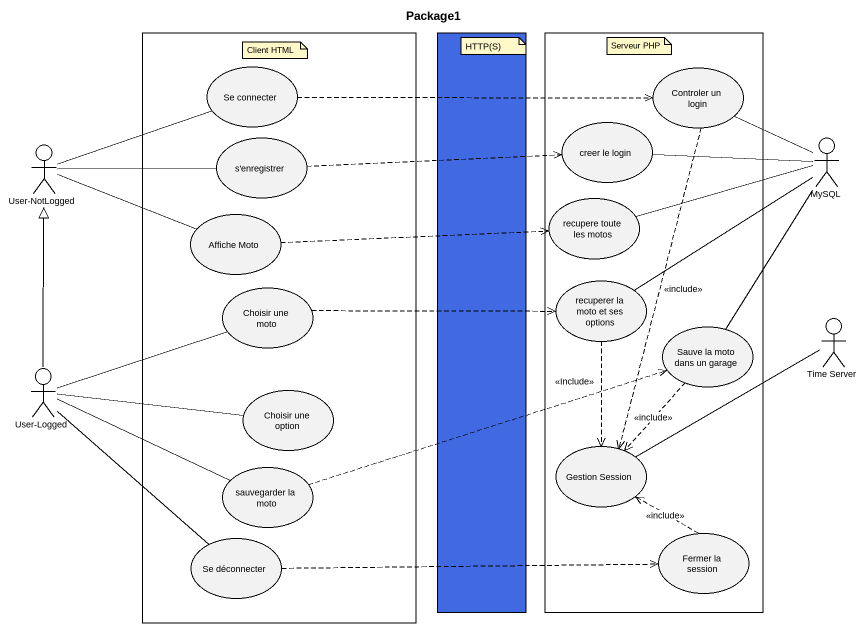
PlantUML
@startuml
title Package1
rectangle " " as rectangle1 {
  usecase "Se connecter" as Se_connecter
  usecase "s'enregistrer" as s_enregistrer
  usecase "Affiche Moto" as Affiche_Moto
  usecase "Choisir une moto" as Choisir_une_moto
  usecase "Choisir une option" as Choisir_une_option
  usecase "sauvegarder la moto" as sauvegarder_la_moto
  usecase "Se déconnecter" as Se_déconnecter
}
rectangle " " as rectangle2 #4169E1
rectangle " " as rectangle3 {
  usecase "Controler un login" as Controler_un_login
  usecase "creer le login" as creer_le_login
  usecase "recupere toute les motos" as recupere_toute_les_motos
  usecase "recuperer la moto et ses options" as recuperer_la_moto_et_ses
  usecase "Sauve la moto dans un garage" as Sauve_la_moto_dans_un_garage
  usecase "Gestion Session" as Gestion_Session
  usecase "Fermer la session" as Fermer_la_session
}
actor "User-NotLogged" as User_NotLogged
actor MySQL
actor "Time Server" as Time_Server
actor "User-Logged" as User_Logged
Se_connecter .right.> Controler_un_login
Controler_un_login -- MySQL
Controler_un_login ..> Gestion_Session : <<include>>
creer_le_login -right- MySQL
User_NotLogged -right- Se_connecter
User_NotLogged -right- s_enregistrer
User_NotLogged -right- Affiche_Moto
s_enregistrer .right.> creer_le_login
MySQL -left- recupere_toute_les_motos
Affiche_Moto .right.> recupere_toute_les_motos
Choisir_une_moto .right.> recuperer_la_moto_et_ses
recuperer_la_moto_et_ses -right- MySQL
recuperer_la_moto_et_ses ..> Gestion_Session : <<Include>>
Sauve_la_moto_dans_un_garage -up- MySQL
Sauve_la_moto_dans_un_garage ..> Gestion_Session : <<include>>
User_Logged -up-|> User_NotLogged
User_Logged -right- Choisir_une_moto
User_Logged -right- Choisir_une_option
User_Logged -right- sauvegarder_la_moto
User_Logged -- Se_déconnecter
sauvegarder_la_moto .right.> Sauve_la_moto_dans_un_garage
Gestion_Session -right- Time_Server
Se_déconnecter .right.> Fermer_la_session
Fermer_la_session .up.> Gestion_Session : <<include>>
note as N1
  Client HTML
end note
note as N2
  HTTP(S)
end note
note as N3
  Serveur PHP
end note
@enduml
